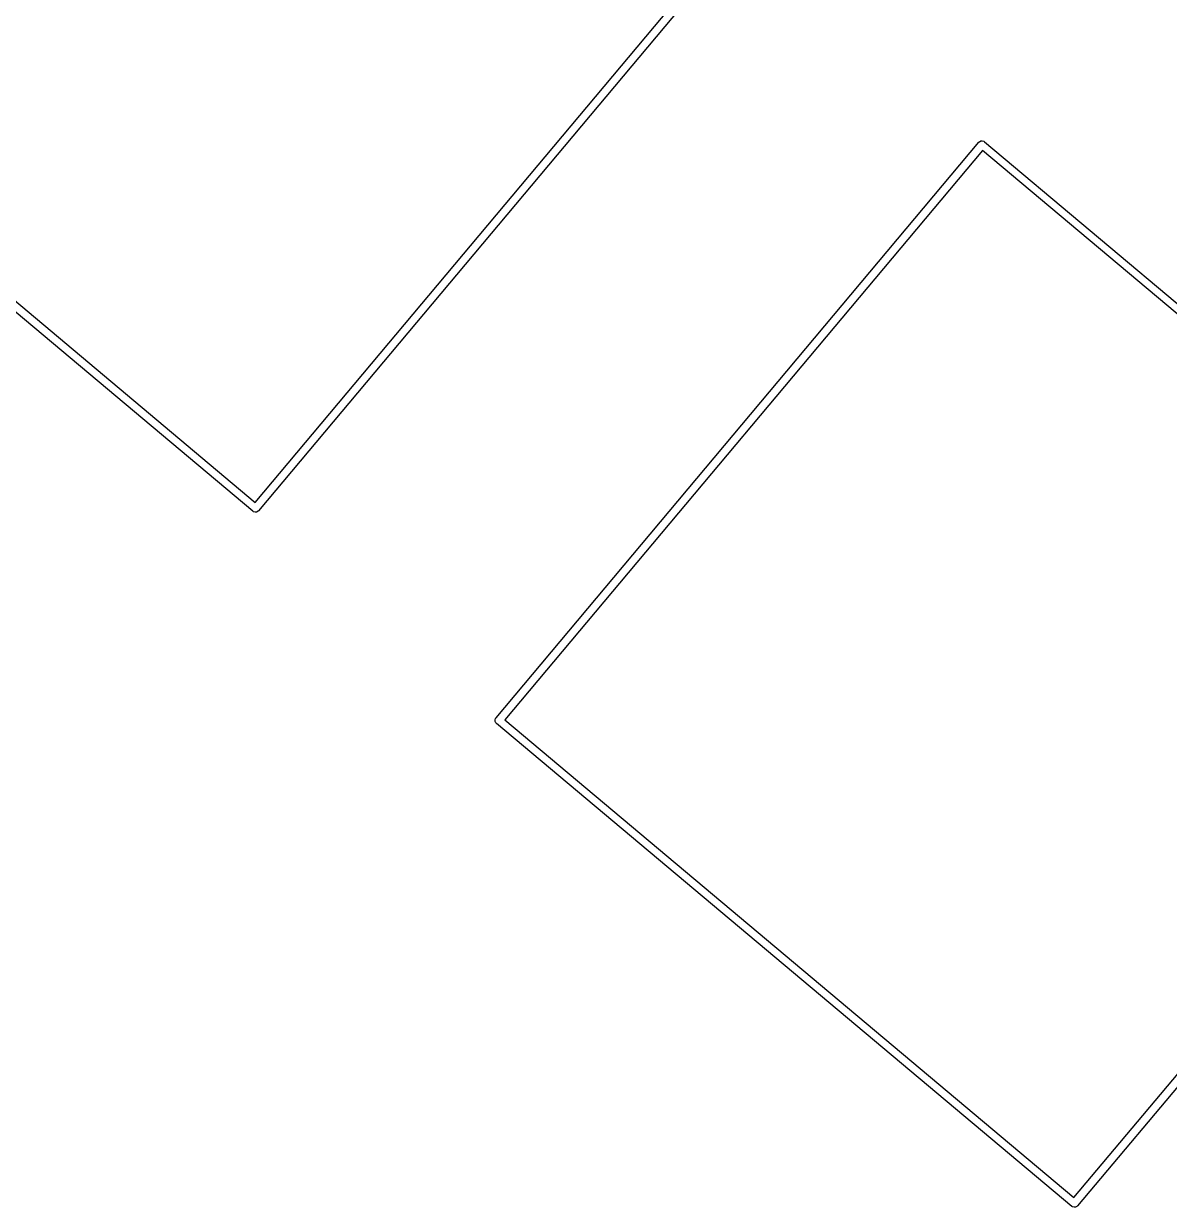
# Model space of a CAD drawing. Extents: x 2.7 to 14.1, y -9.5 to -1.1.
# Drawn here: x 7.089 to 7.93, y -9.269 to -8.401 of the extents above; entities that cross this region are included whole.
import ezdxf

# ---------------------------------------------------------------- set-up
doc = ezdxf.new("R2010")
doc.units = 0
doc.header["$MEASUREMENT"] = 0
doc.layers.add('BLACK', color=7, linetype='CONTINUOUS')

msp = doc.modelspace()

# ---------------------------------------------------------------- linework, layer by layer
at = {"layer": 'BLACK', "linetype": 'CONTINUOUS'}
for p, q in [((7.25872, -8.75196), (7.60921, -8.33425)), ((7.61564, -8.33578), (7.26134, -8.75801)), ((7.25718, -8.75838), (6.83496, -8.40408)), ((6.84101, -8.40146), (7.25872, -8.75196)), ((7.43559, -8.90991), (7.78988, -8.48768)), ((7.78988, -8.48768), (7.7903, -8.48728)), ((7.7903, -8.48728), (7.79132, -8.48675)), ((7.7903, -8.48728), (7.7903, -8.48728)), ((7.7903, -8.48728), (7.7903, -8.48728)), ((7.79132, -8.48675), (7.79237, -8.48665)), ((7.79237, -8.48665), (7.79247, -8.48665)), ((7.79247, -8.48665), (7.79247, -8.48665)), ((7.79247, -8.48665), (7.79357, -8.48699)), ((7.79357, -8.48699), (7.79404, -8.48732)), ((7.79404, -8.48732), (8.21627, -8.84161)), ((7.79251, -8.49374), (7.44201, -8.91145)), ((8.21021, -8.84424), (7.79251, -8.49374)), ((7.25766, -8.7587), (7.25718, -8.75838)), ((7.25876, -8.75905), (7.25766, -8.7587)), ((7.25766, -8.7587), (7.25766, -8.7587)), ((7.25991, -8.75895), (7.25876, -8.75905)), ((7.26093, -8.75842), (7.25991, -8.75895)), ((7.26134, -8.75801), (7.26093, -8.75842)), ((7.85972, -9.26194), (8.21021, -8.84424)), ((8.21664, -8.84577), (7.86234, -9.268)), ((7.43492, -8.91149), (7.43526, -8.91039)), ((7.43502, -8.91264), (7.43492, -8.91149)), ((7.43555, -8.91366), (7.43502, -8.91264)), ((7.43526, -8.91039), (7.43559, -8.90991)), ((7.43596, -8.91407), (7.43555, -8.91366)), ((7.85818, -9.26837), (7.43596, -8.91407)), ((7.44201, -8.91145), (7.85972, -9.26194)), ((7.85866, -9.26869), (7.85818, -9.26837)), ((7.85976, -9.26904), (7.85866, -9.26869)), ((7.85866, -9.26869), (7.85866, -9.26869)), ((7.86091, -9.26894), (7.85976, -9.26904)), ((7.86193, -9.26841), (7.86091, -9.26894)), ((7.86234, -9.268), (7.86193, -9.26841))]:
    msp.add_line(p, q, dxfattribs=at)

doc.saveas('drawing.dxf')
